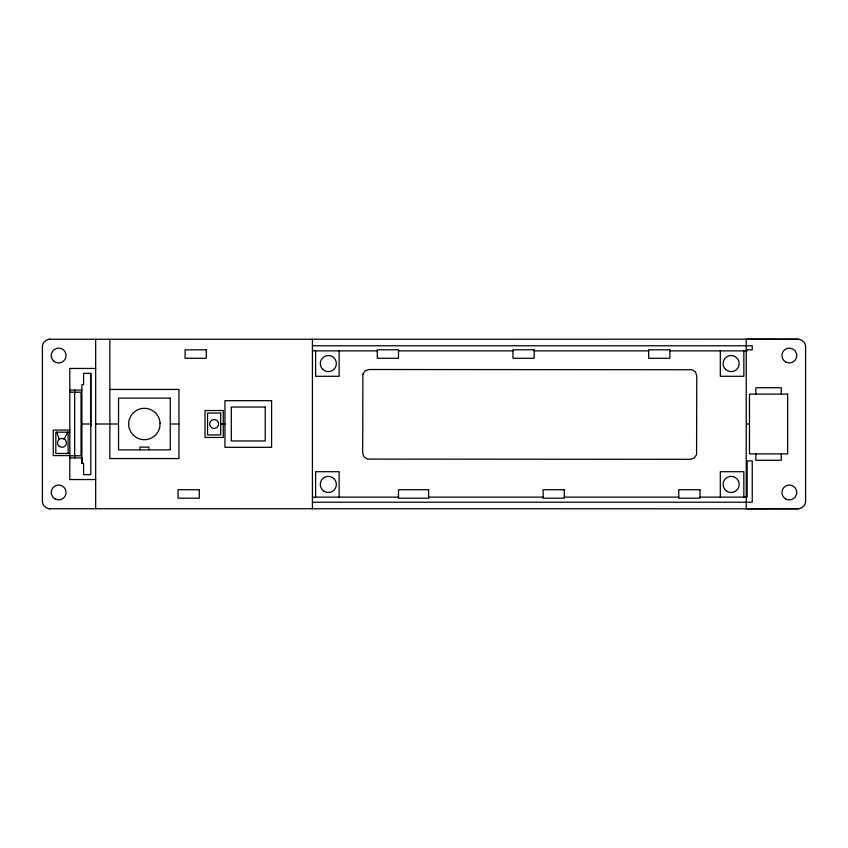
<?xml version="1.0" encoding="UTF-8"?>
<svg xmlns="http://www.w3.org/2000/svg" width="848" height="848" viewBox="0 0 848 848"><rect width="100%" height="100%" fill="white"/><g stroke="black" fill="none" stroke-linecap="round" stroke-linejoin="round"><path stroke-width="1.27" d="M81.885 463.432L81.885 384.568L83.581 384.568L83.581 373.332L90.789 373.332L90.789 474.668L83.581 474.668L83.581 463.432L81.885 463.432L81.885 457.92L69.801 457.92M90.789 426.533L90.789 373.332M64.194 439.02L67.681 432.183M50.18 339.2C46.354 339.136 42.835 342.221 42.4 346.016L42.4 501.974C42.835 505.779 46.354 508.864 50.18 508.8M49.152 508.736L797.82 508.8C801.646 508.864 805.165 505.779 805.6 501.974L805.6 346.016C805.165 342.221 801.646 339.136 797.82 339.2L49.152 339.264M798.848 508.736L746.24 508.8L746.24 339.2L798.848 339.264M312.424 345.772L752.24 345.772L752.24 349.8L747.152 349.8L747.152 350.86L669.856 350.86M312.424 350.86L377.296 350.86M398.496 350.86L512.976 350.86M534.176 350.86L648.656 350.86M95.665 368.456L69.801 368.456L69.801 479.544L95.665 479.544M109.837 389.444L178.949 389.444L178.949 458.556L109.837 458.556L109.837 339.2M69.801 390.08L81.885 390.08M69.801 392.2L81.037 392.2L81.037 455.8L69.801 455.8M81.885 424L90.789 424M95.665 424L118.529 424M170.257 424L178.949 424M220.713 424L224.953 424M747.152 424L749.484 424M69.801 430.063L53.265 430.063L53.265 455.588L69.801 455.588M69.801 432.183L55.809 432.183L55.809 453.468L69.801 453.468M312.424 497.14L398.496 497.14M428.622 497.14L543.102 497.14M564.302 497.14L678.782 497.14M699.982 497.14L747.152 497.14L747.152 460.888L752.24 460.888L752.24 502.228L312.424 502.228M63.695 438.723L64.692 439.317M56.657 432.183L59.275 439.264M781.284 394.108L781.284 387.748L755.844 387.748L755.844 394.108M781.284 453.892L781.284 460.252L755.844 460.252L755.844 453.892M743.844 350.86L743.844 376.3L720.312 376.3L720.312 350.86M743.844 497.14L743.844 471.7L720.312 471.7L720.312 497.14M339.136 350.86L339.136 376.3L315.604 376.3L315.604 350.86M339.136 497.14L339.136 471.7L315.604 471.7L315.604 497.14M312.424 339.2L312.424 508.8M148.845 449.864L148.845 447.108L139.941 447.108L139.941 449.864M95.665 339.2L95.665 508.8M74.677 390.08L74.677 457.92M68.105 432.183L68.105 453.468M218.561 423.491L218.54 424.657A4.452 4.452 0 0 1 211.682 427.71A4.452 4.452 0 0 1 211.809 420.205A4.452 4.452 0 0 1 218.561 423.491M160.06 422.961L159.795 427.053A15.699 15.699 0 0 1 135.108 436.667A15.699 15.699 0 0 1 136.835 410.231A15.699 15.699 0 0 1 160.06 422.961M362.88 374.222L362.668 452.959L363.983 456.828L367.385 459.097L690.42 459.319L694.289 458.005L696.568 454.602L696.78 375.876L695.466 371.996L692.074 369.728L369.028 369.516L365.159 370.83L362.88 374.222M206.297 349.8L185.097 349.8L185.097 358.28L206.297 358.28L206.297 349.8M398.496 349.8L377.296 349.8L377.296 358.28L398.496 358.28L398.496 349.8M534.176 349.8L512.976 349.8L512.976 358.28L534.176 358.28L534.176 349.8M669.856 349.8L648.656 349.8L648.656 358.28L669.856 358.28L669.856 349.8M787.644 394.108L749.484 394.108L749.484 453.892L787.644 453.892L787.644 394.108M170.257 398.136L118.529 398.136L118.529 449.864L170.257 449.864L170.257 398.136M271.593 400.68L224.953 400.68L224.953 447.32L271.593 447.32L271.593 400.68M265.233 407.04L231.313 407.04L231.313 440.96L265.233 440.96L265.233 407.04M223.257 410.538L205.025 410.538L205.025 437.462L223.257 437.462L223.257 410.538M220.713 413.082L207.569 413.082L207.569 434.918L220.713 434.918L220.713 413.082M199.28 489.72L178.08 489.72L178.08 498.2L199.28 498.2L199.28 489.72M428.622 489.72L398.496 489.72L398.496 498.2L428.622 498.2L428.622 489.72M564.302 489.72L543.102 489.72L543.102 498.2L564.302 498.2L564.302 489.72M699.982 489.72L678.782 489.72L678.782 498.2L699.982 498.2L699.982 489.72M785.63 361.948A7.42 7.42 0 0 0 796.76 355.524A7.42 7.42 0 0 0 785.63 349.1A7.42 7.42 0 0 0 785.63 361.948M785.63 498.9A7.42 7.42 0 0 0 796.76 492.476A7.42 7.42 0 0 0 785.63 486.052A7.42 7.42 0 0 0 785.63 498.9M54.95 498.9A7.42 7.42 0 0 0 66.08 492.476A7.42 7.42 0 0 0 54.95 486.052A7.42 7.42 0 0 0 54.95 498.9M53.413 360.771A7.42 7.42 0 0 0 65.826 357.443A7.42 7.42 0 0 0 56.742 348.358A7.42 7.42 0 0 0 53.413 360.771M322.632 369.272A8.056 8.056 0 0 0 336.105 365.658A8.056 8.056 0 0 0 326.236 355.8A8.056 8.056 0 0 0 322.632 369.272M323.448 490.833A8.056 8.056 0 0 0 336.317 485.438A8.056 8.056 0 0 0 325.208 476.989A8.056 8.056 0 0 0 323.448 490.833M726.153 490.759A8.056 8.056 0 0 0 739.106 485.554A8.056 8.056 0 0 0 728.125 476.947A8.056 8.056 0 0 0 726.153 490.759M59.212 446.334A4.452 4.452 0 0 0 66.367 443.44A4.452 4.452 0 0 0 60.282 438.692A4.452 4.452 0 0 0 59.212 446.334M725.581 369.421A8.056 8.056 0 0 0 738.958 365.456A8.056 8.056 0 0 0 728.835 355.853A8.056 8.056 0 0 0 725.581 369.421"/></g></svg>
